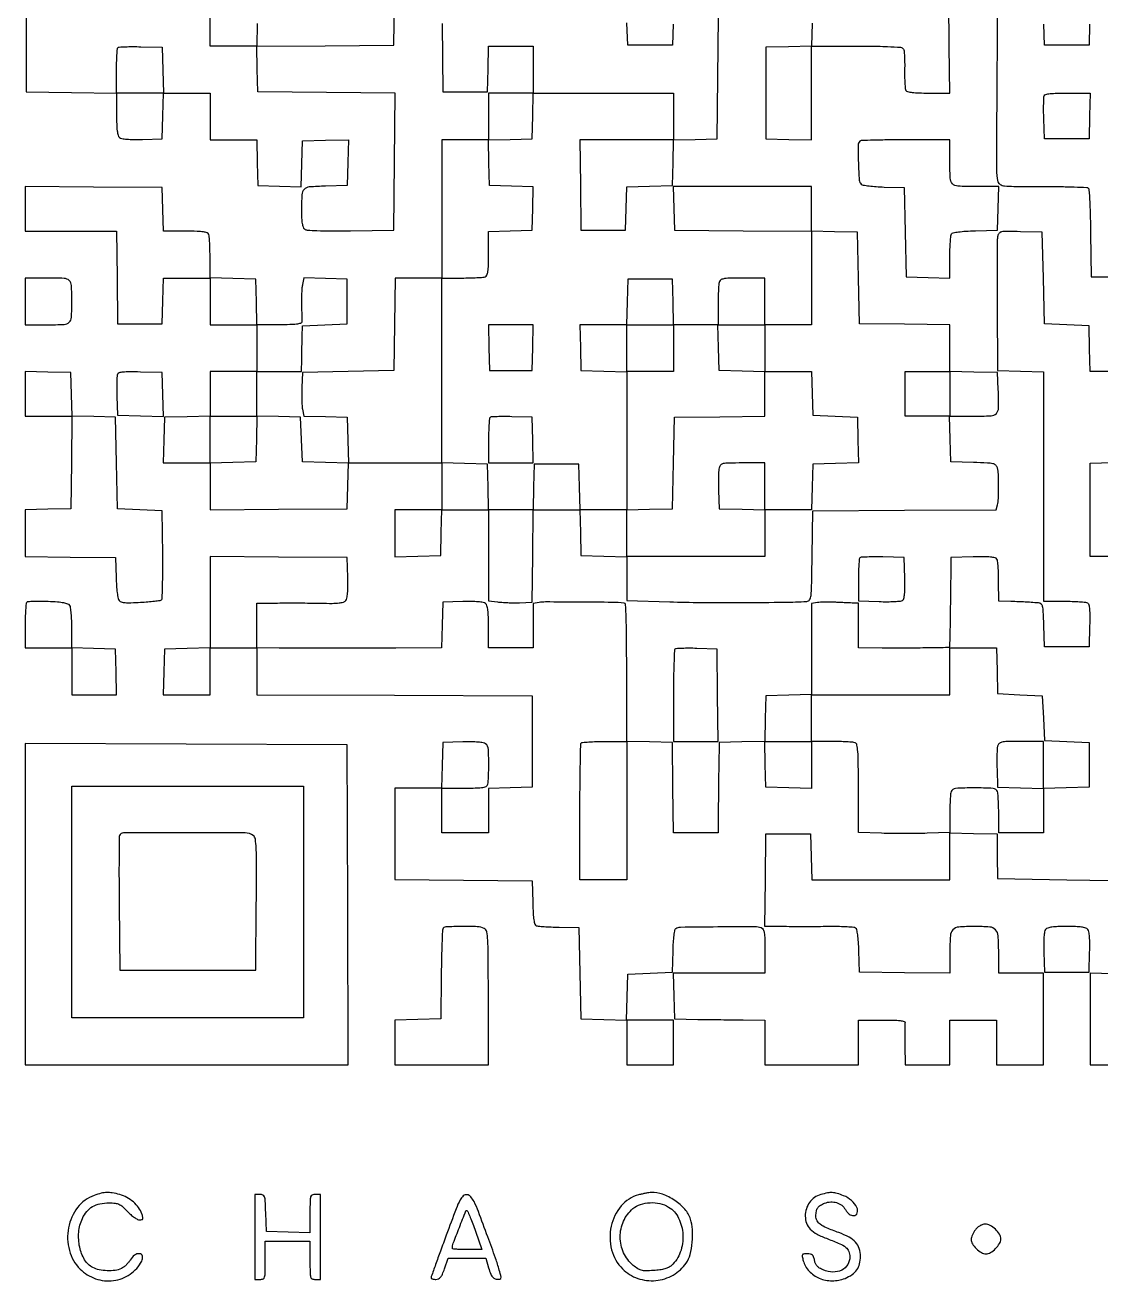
# Model space of a CAD drawing. Extents: x 179 to 1071, y 112 to 1107.
# Drawn here: x 179 to 685, y 112 to 703 of the extents above; entities that cross this region are included whole.
import ezdxf

# ---------------------------------------------------------------- set-up
doc = ezdxf.new("R2010")
doc.units = 0

msp = doc.modelspace()

# ---------------------------------------------------------------- linework, layer by layer
for points in [[(375.236147, 703.75), (375.5, 671.5), (386, 671.5), (396.5, 671.5), (396.783832, 682.25), (397.067663, 693), (407.533832, 693), (418, 693), (418, 682), (418, 671), (407.5, 671), (397, 671), (397, 660), (397, 649), (386, 649), (375, 649), (375, 616.5), (375, 584), (364.019502, 584), (353.039005, 584), (352.769502, 562.25), (352.5, 540.5), (331, 540), (309.5, 539.5), (309.192221, 532.5, 0.009283), (309.118216, 529.584177, 0.008769), (309.150106, 526.611713, 0.00876), (309.270626, 523.981362, 0.030047), (309.481052, 522.284554), (310.077661, 519.069109), (320.288831, 518.784554), (330.5, 518.5), (330.784178, 507.715822), (331.068357, 496.931643), (320.284178, 497.215822), (309.5, 497.5), (309, 508), (308.5, 518.5), (298.25, 518.784983), (288, 519.069966), (288, 529.534983), (288, 540), (298.5, 540), (309, 540), (309.111066, 545.75, -0.000597), (309.16368, 548.315351, -0.000388), (309.230318, 551.279688, -0.00039), (309.29986, 554.172908, -0.000742), (309.361066, 556.5), (309.5, 561.5), (320, 562), (330.5, 562.5), (330.5, 573), (330.5, 583.5), (320.336928, 583.784023), (310.173856, 584.068047), (309.498958, 580.995256, 0.032408), (309.25126, 579.371833, 0.009501), (309.080735, 576.853673, 0.0095), (308.99638, 574.006038, 0.010061), (309.022948, 571.211233, -0.002029), (309.091014, 568.549719, -0.002615), (309.13083, 566.104237, -0.001991), (309.145313, 564.054842, -0.022901), (309.110918, 563.25, -0.317918), (308.595782, 562.643509, -0.033364), (306.659651, 562.282508, -0.023321), (303.546099, 562.061071, -0.006092), (298.533832, 562), (288.067663, 562), (287.783832, 572.75), (287.5, 583.5), (276.75, 583.783832), (266, 584.067663), (266, 593.452044, 0.005972), (265.955693, 597.161644, 0.007852), (265.821697, 600.544413, 0.005942), (265.632085, 603.36267, 0.07196), (265.393011, 604.418213, 0.204941), (264.602756, 605.232062, 0.063222), (262.919218, 605.697172, 0.030449), (259.974376, 605.940347, 0.005378), (254.427994, 606), (244.069966, 606), (243.784983, 616.25), (243.5, 626.5), (211.25, 626.763853), (179, 627.027706), (179, 616.513853), (179, 606), (200.480498, 606), (221.960995, 606), (222.230498, 584.25), (222.5, 562.5), (233, 562.5), (243.5, 562.5), (243.783832, 573.25), (244.067663, 584), (255.033832, 584), (266, 584), (266, 573), (266, 562), (277, 562), (288, 562), (288, 551), (288, 540), (277, 540), (266, 540), (266, 529.533832), (266, 519.067663), (255.25, 518.783832), (244.5, 518.5), (244.216168, 507.75), (243.932337, 497), (254.966168, 497), (266, 497), (266, 485.986147), (266, 474.972294), (298.25, 475.236147), (330.5, 475.5), (330.783832, 486.25), (331.067663, 497), (353.033832, 497), (375, 497), (375, 486), (375, 475), (364, 475), (353, 475), (353, 463.966168), (353, 452.932337), (363.75, 453.216168), (374.5, 453.5), (374.783832, 464.25), (375.067663, 475), (386.033832, 475), (397, 475), (397, 453.613544), (397, 432.227088), (401.25, 431.661377, 0.016758), (403.301223, 431.458017, 0.007463), (406.014062, 431.321231, 0.007378), (408.891941, 431.261658, 0.009906), (411.5, 431.297834), (417.5, 431.5), (417.769502, 453.25), (418.039005, 475), (428.985671, 475), (439.932337, 475), (440.216168, 464.25), (440.5, 453.5), (451.25, 453.216168), (462, 452.932337), (462, 442.614133), (462, 432.29593), (482.25, 431.688089, 0.005851), (496.885726, 431.420138, 0.002378), (516.816417, 431.383285, 0.002097), (536.151554, 431.52058, 0.011121), (546.730112, 431.87548, 0.249257), (548.035485, 432.665673, 0.105759), (548.713164, 434.662586, 0.024612), (549.013141, 439.118533, 0.001326), (549.230112, 453.25), (549.5, 474.5), (592.636124, 474.760537), (635.772248, 475.021074), (636.37247, 477.260537, 0.055261), (636.837102, 480.304807, 0.010179), (636.954784, 485.991845, 0.010168), (636.84102, 491.678737, 0.055454), (636.378274, 494.717265, 0.141505), (635.627557, 495.960978, 0.132685), (634.311084, 496.650964, 0.0442), (631.7238, 496.990753, 0.00392), (625.141929, 497.217265), (614.5, 497.5), (614.216168, 508.25), (613.932337, 519), (624.947116, 519, 0.011644), (633.386769, 519.196568, 0.193791), (635.888604, 520.342175, 0.190015), (636.923746, 522.911448, 0.011127), (636.796504, 531.503355), (636.5, 539.5), (625.25, 539.782751), (614, 540.065502), (614, 551.012863), (614, 561.960225), (592.75, 562.230112), (571.5, 562.5), (571, 584), (570.5, 605.5), (559.75, 605.783832), (549, 606.067663), (549, 616.533832), (549, 627), (516.465017, 627), (483.930034, 627), (484.215017, 616.75), (484.5, 606.5), (516.75, 606.236147), (549, 605.972294), (549, 583.986147), (549, 562), (538, 562), (527, 562), (527, 573), (527, 584), (516.606989, 584, 0.005351), (511.039857, 583.940414, 0.030363), (508.086379, 583.69735, 0.063068), (506.398405, 583.23239, 0.205218), (505.606989, 582.418213, 0.07203), (505.367894, 581.361889, 0.005915), (505.178303, 578.534475, 0.007831), (505.044305, 575.140776, 0.005951), (505, 571.418213), (505, 562), (494.533832, 562), (484.067663, 562), (483.783832, 572.75), (483.5, 583.5), (473, 583.5), (462.5, 583.5), (462.216168, 572.75), (461.932337, 562), (450.932337, 562), (439.932337, 562), (440.216168, 551.25), (440.5, 540.5), (451.25, 540.216168), (462, 539.932337), (462, 507.466168), (462, 475), (451.033832, 475), (440.067663, 475), (439.783832, 485.75), (439.5, 496.5), (429, 496.5), (418.5, 496.5), (418.216168, 485.75), (417.932337, 475), (407.5, 475), (397.067663, 475), (396.783832, 485.75), (396.5, 496.5), (385.75, 496.783832), (375, 497.067663), (375, 540.533832), (375, 584), (384.418213, 584, 0.005951), (388.140776, 584.044305, 0.007831), (391.534475, 584.178303, 0.005915), (394.361889, 584.367894, 0.07203), (395.418213, 584.606989, 0.204941), (396.232062, 585.397244, 0.063222), (396.697172, 587.080782, 0.030449), (396.940347, 590.025624, 0.005378), (397, 595.572006), (397, 605.930034), (407.25, 606.215017), (417.5, 606.5), (417.784593, 616.714635), (418.069185, 626.92927), (407.784593, 627.214635), (397.5, 627.5), (397.216527, 638.214647), (396.933054, 648.929295), (407.216527, 649.214647), (417.5, 649.5), (417.783832, 660.25), (418.067663, 671), (451.033832, 671), (484, 671), (484, 660), (484, 649), (461.980112, 649), (439.960225, 649), (440.230112, 627.75), (440.5, 606.5), (451, 606.5), (461.5, 606.5), (461.784613, 616.716519), (462.069227, 626.933039), (472.784613, 627.216519), (483.5, 627.5), (483.783481, 638.215387), (484.066961, 648.930773), (494.283481, 649.215387), (504.5, 649.5), (505, 692.5), (505.5, 735.5)], [(179.5, 714.5), (179.5, 693), (179.5, 671.5), (200.75, 671.230112), (222, 670.960225), (222, 661.102557, 0.007367), (222.070213, 656.337748, 0.024216), (222.314939, 653.202192, 0.035167), (222.728967, 651.123647, 0.153987), (223.399285, 650.083586, 0.132968), (224.486141, 649.587315, 0.020746), (226.849829, 649.296386, 0.018924), (230.042317, 649.15859, 0.009044), (234.149285, 649.211141), (243.5, 649.5), (243.783832, 660.25), (244.067663, 671), (255.033832, 671), (266, 671), (266, 660), (266, 649), (276.966168, 649), (287.932337, 649), (288.216168, 638.25), (288.5, 627.5), (298.715817, 627.215394), (308.931635, 626.930789), (309.215817, 637.715394), (309.5, 648.5), (320.284178, 648.784178), (331.068357, 649.068357), (330.784178, 638.284178), (330.5, 627.5), (320.357794, 627.216207, 0.012758), (312.700826, 626.806256, 0.184021), (310.284945, 625.660123, 0.180255), (309.218499, 623.18736, 0.012146), (309.013655, 615.372445, 0.012202), (309.086924, 612.114825, 0.029152), (309.340768, 609.710292, 0.038712), (309.758226, 608.010691, 0.140879), (310.37788, 607.10135, 0.155745), (311.72239, 606.558532, 0.008655), (316.294193, 606.29582, 0.010005), (322.723919, 606.166681, 0.003345), (332.12788, 606.228906), (352.5, 606.5), (352.763835, 638.736129), (353.02767, 670.972257), (320.763835, 671.236129), (288.5, 671.5), (288.216309, 682.236102), (287.932619, 692.972205), (320.216309, 693.236102), (352.5, 693.5), (352.769888, 714.75)], [(636.395334, 711.537815, 0.000325), (636.114736, 672.607113, 0.000804), (635.929537, 635.190341, 0.062132), (636.646577, 629.281733, 0.212628), (637.658038, 627.98888, 0.09616), (639.75926, 627.34771, 0.024739), (644.18843, 627.103998, 0.001433), (657.763939, 627.068238, -0.003707), (665.704793, 627.011209, -0.005823), (672.526028, 626.832174, -0.001901), (678.39525, 626.587358, -0.187116), (679.142084, 626.257916, -0.18374), (679.477128, 625.511616, -0.001887), (679.797472, 619.668778, -0.005763), (680.065693, 612.877099, -0.003672), (680.228589, 604.971411), (680.5, 584.5), (691, 584.5)], [(549.188221, 703.933312), (548.876443, 693.06641), (538.188221, 692.783205), (527.5, 692.5), (527.5, 671), (527.5, 649.5), (538.25, 649.216168), (549, 648.932337), (549, 670.966168), (549, 693), (559.75, 693.06017, -0.002162), (575.535537, 693.080265, -0.009739), (584.758943, 692.872433, -0.008765), (590.853876, 692.509128, -0.239465), (592.187413, 691.69676, -0.116263), (592.468686, 690.853884, -0.008209), (592.653962, 688.360841, -0.011245), (592.760241, 685.349012, -0.008229), (592.747951, 682.003316, 0.008659), (592.738524, 678.653128, 0.011714), (592.85335, 675.627328, 0.008807), (593.051361, 673.125179, 0.114747), (593.347333, 672.24702, 0.202306), (594.16321, 671.66702, 0.025778), (596.333592, 671.300643, 0.0214), (599.50884, 671.068779, 0.007525), (604.078519, 671), (614.039005, 671), (613.769502, 692.75), (613.5, 714.5)], [(679.788805, 703.464966), (679.5, 693.5), (669, 693.5), (658.5, 693.5), (658.211195, 703.464966, 0.00836)], [(690.426843, 540), (680.067663, 540), (679.783832, 550.75), (679.5, 561.5), (669, 562), (658.5, 562.5), (658, 584), (657.5, 605.5), (647.277755, 605.784677, 0.003506), (640.711919, 605.921466, 0.049575), (638.371271, 605.721441, 0.164803), (637.212904, 605.071993, 0.129588), (636.550224, 603.784677, 0.051347), (636.352955, 602.077691, 0.000995), (636.260202, 593.211749, 0.002387), (636.221888, 582.853401, 0.001596), (636.272468, 571), (636.5, 540.5), (647.25, 540.216168), (658, 539.932337), (658.050699, 529.716168, -0.001057), (658.068554, 523.449345, -0.000128), (658.075185, 509.649437, -0.000152), (658.073907, 493.250024, -0.000125), (658.062863, 475.75), (658.024329, 432), (667.762165, 431.984687, -0.007765), (671.586112, 431.919286, -0.010686), (675.017929, 431.733781, -0.007598), (677.860381, 431.475639, -0.115411), (678.788231, 431.152042, -0.19692), (679.395734, 430.294865, -0.033714), (679.721018, 428.282937, -0.023663), (679.861823, 425.195195, -0.006827), (679.788231, 420.417355), (679.5, 410.5), (669, 410.5), (658.5, 410.5), (658.215017, 420.75, 0.003738), (657.98795, 427.184861, 0.048232), (657.65493, 429.562857, 0.164089), (656.959331, 430.670373, 0.153497), (655.715017, 431.167506, 0.002179), (652.261426, 431.413541, 0.003879), (649.415897, 431.581632, 0.003715), (646.486732, 431.710057, 0.001815), (642.75, 431.832494), (637, 432), (636.984687, 441.25, 0.008159), (636.919317, 444.886885, 0.011123), (636.734034, 448.160822, 0.008145), (636.475757, 450.869394, 0.113997), (636.152902, 451.78684, 0.199716), (635.281101, 452.39767, 0.032047), (633.18343, 452.720814, 0.022682), (629.955578, 452.861053, 0.006397), (624.918214, 452.78684), (614.5, 452.5), (614.26659, 431.599923, -0.001278), (614.156325, 423.56607, -0.002088), (614.016967, 416.754467, -0.000251), (613.864526, 410.690643, -0.192258), (613.744575, 410.411242, -0.194513), (613.159485, 410.163062, -0.000479), (603.914768, 410.01528, -0.003012), (593.716025, 409.923465, -0.002123), (582.25, 409.937986), (571, 410), (571, 420.5), (571, 431), (568, 431.125, -0.000897), (566.490601, 431.190605, -0.000321), (564.339063, 431.289374, -0.000319), (561.979926, 431.4007, -0.000377), (559.75, 431.50904, 0.009924), (557.538322, 431.574202, 0.00879), (555.234375, 431.555835, 0.008861), (553.160189, 431.466024, 0.026501), (551.75, 431.304585), (549, 430.841089), (549, 409.454376), (549, 388.067663), (538.25, 387.783832), (527.5, 387.5), (527.216508, 376.783492), (526.933016, 366.066984), (516.216508, 365.783492), (505.5, 365.5), (505.322108, 354.5, 0.000681), (505.248714, 349.544418, 0.000421), (505.17529, 343.720312, 0.000422), (505.112467, 337.967405, 0.00076), (505.072108, 333.25), (505, 323), (494.519888, 323), (484.039775, 323), (483.769888, 344.25), (483.5, 365.5), (472.75, 365.783832), (462, 366.067663), (462, 398.533832, 0.001612), (461.946938, 414.992971, 0.007973), (461.739435, 424.257798, 0.005595), (461.434371, 430.412141, 0.36865), (460.75, 431.122024, 0.021372), (455.213991, 431.424436, 0.001538), (439.854687, 431.558955, 0.00085), (423.774953, 431.622975, 0.046288), (420.75, 431.349293), (418, 430.841089), (418, 420.420545), (418, 410), (407.5, 410), (397, 410), (397, 419.877555, 0.007345), (396.929838, 424.653266, 0.024181), (396.685192, 427.794146, 0.035127), (396.271246, 429.875583, 0.154085), (395.600715, 430.916414, 0.132968), (394.513859, 431.412685, 0.020746), (392.150171, 431.703614, 0.018924), (388.957683, 431.84141, 0.009044), (384.850715, 431.788859), (375.5, 431.5), (375.216168, 420.75), (374.932337, 410), (353.466168, 409.964286, -0.000077), (344.404431, 409.950612, -0.000068), (334.927562, 409.939062, -0.000068), (326.363741, 409.93095, -0.000203), (320.5, 409.928571, -0.000249), (315.334233, 409.931147, -0.000157), (309.29375, 409.939062, -0.000157), (303.348178, 409.950582, -0.000287), (298.5, 409.964286), (288, 410), (288, 420.5), (288, 431), (297.75, 431.136688, -0.003057), (302.242778, 431.172203, -0.001688), (307.733241, 431.163502, -0.001683), (313.299076, 431.117164, -0.002704), (318.044012, 431.036024, 0.005921), (323.505002, 430.977776, 0.026386), (326.704713, 431.150519, 0.046163), (328.708593, 431.554545, 0.147776), (329.83287, 432.298621, 0.125695), (330.384361, 433.462066, 0.026178), (330.702765, 435.717885, 0.021055), (330.8471, 438.8689, 0.008638), (330.788859, 443.149285), (330.5, 452.5), (298.25, 452.763853), (266, 453.027706), (266, 431.547685), (266, 410.067663), (255.25, 409.783832), (244.5, 409.5), (244.216168, 398.75), (243.932337, 388), (254.966168, 388), (266, 388), (266, 399), (266, 410), (277, 410), (288, 410), (288, 399.007294), (288, 388.014589), (352.75, 387.757294), (417.5, 387.5), (417.5, 366), (417.5, 344.5), (407.25, 344.215017), (397, 343.930034), (397, 333.465017), (397, 323), (386, 323), (375, 323), (375, 333.5), (375, 344), (384.418213, 344, 0.005951), (388.140776, 344.044305, 0.007831), (391.534475, 344.178303, 0.005915), (394.361889, 344.367894, 0.07203), (395.418213, 344.606989, 0.291576), (396.815746, 346.49595, 0.015142), (397.12652, 354.406284, 0.016944), (396.930207, 362.28891, 0.207735), (395.600715, 364.916414, 0.132968), (394.513859, 365.412685, 0.020746), (392.150171, 365.703614, 0.018924), (388.957683, 365.84141, 0.009044), (384.850715, 365.788859), (375.5, 365.5), (375.216168, 354.75), (374.932337, 344), (363.966168, 344), (353, 344), (353, 322.513853), (353, 301.027706), (385.25, 300.763853), (417.5, 300.5), (417.78548, 290.205, 0.006512), (417.990646, 285.172696, 0.02504), (418.315173, 282.058752, 0.038147), (418.771319, 280.112102, 0.228339), (419.465675, 279.374798, 0.070471), (420.418437, 279.156034, 0.004821), (423.188385, 278.946933, 0.006813), (426.508777, 278.773856, 0.005059), (430.180195, 278.669798), (439.5, 278.5), (440, 257), (440.5, 235.5), (451.25, 235.216168), (462, 234.932337), (462, 224.466168), (462, 214), (473, 214), (484, 214), (484, 224.5), (484, 235), (472.966168, 235), (461.932337, 235), (462.216168, 245.75), (462.5, 256.5), (473, 257), (483.5, 257.5), (483.788805, 267.464966, -0.009185), (483.978344, 271.465495, -0.015642), (484.302506, 274.797089, -0.011428), (484.70247, 277.423379, -0.213988), (485.160452, 278.099165, -0.13594), (487.320716, 278.728202, -0.001145), (504.929603, 278.919042, -0.001586), (522.196447, 279.011854, -0.092414), (525.290056, 278.44219, -0.187548), (526.187199, 277.627618, -0.077472), (526.693084, 276.038367, -0.0334), (526.942215, 273.174233, -0.004997), (527, 267.393011), (527, 257), (505.466168, 257), (483.932337, 257), (484.216168, 246.25), (484.5, 235.5), (495.5, 235.322108, 0.000681), (500.455582, 235.248714, 0.000421), (506.279688, 235.17529, 0.000422), (512.032595, 235.112467, 0.00076), (516.75, 235.072108), (527, 235), (527, 224.5), (527, 214), (549, 214), (571, 214), (571, 224.5), (571, 235), (582.043837, 235, -0.005353), (587.436059, 234.942266, -0.023244), (590.625709, 234.725378, -0.037204), (592.514505, 234.364582, -0.375493), (592.925354, 233.75, 0.029686), (592.865555, 232.894407, 0.001563), (592.84552, 230.15, 0.00246), (592.84795, 226.884359, 0.001786), (592.881517, 223.25), (593, 214), (603.5, 214), (614, 214), (614, 224.5), (614, 235), (625, 235), (636, 235), (636, 224.5), (636, 214), (647, 214), (658, 214), (658, 235.5), (658, 257), (647.5, 257), (637, 257), (637, 266.964816, 0.016375), (636.748452, 274.643854, 0.176079), (635.516364, 277.447319, 0.18557), (632.802218, 278.72896, 0.018552), (625.5, 279, 0.018566), (618.196227, 278.728706, 0.18577), (615.482591, 277.445848, 0.175931), (614.251099, 274.639645, 0.016312), (614, 266.944929), (614, 256.960225), (592.75, 257.230112), (571.5, 257.5), (571.211195, 267.464966, 0.008435), (571.012909, 271.787238, 0.018903), (570.683218, 275.056228, 0.018842), (570.260566, 277.432885, 0.194229), (569.711195, 278.240475, 0.126404), (568.810802, 278.557244, 0.006798), (565.771414, 278.780183, 0.010274), (562.11059, 278.923305, 0.007285), (558, 278.93957, -0.00147), (553.235985, 278.903007, -0.000877), (547.567709, 278.886105, -0.000878), (541.921324, 278.889081, -0.001521), (537.230498, 278.914061), (526.960995, 279), (527.230498, 300.75), (527.5, 322.5), (538, 322.5), (548.5, 322.5), (548.783832, 311.75), (549.067663, 301), (581.533832, 301), (614, 301), (614, 312.032751), (614, 323.065502), (625.102322, 322.782751), (636.204643, 322.5), (636.352322, 312), (636.5, 301.5), (669, 301), (701.5, 300.5)]]:
    msp.add_lwpolyline(points, format="xyb")
for points in [[(288.216168, 703.75), (287.932337, 693), (276.966168, 693), (266, 693), (266, 714.5)], [(483.788231, 703.417355), (483.5, 693.5), (473, 693.5), (462.5, 693.5), (462, 704)], [(690.393011, 453), (680, 453), (680, 474.966168), (680, 496.932337), (690.75, 497.216168)], [(690.75, 256.783832), (680, 257.067663), (680, 235.533832), (680, 214), (712.956814, 214)]]:
    msp.add_lwpolyline(points)
for points in [[(243.783832, 681.75), (244.067663, 671), (233.033832, 671), (222, 671), (222, 681.333333, -0.006317), (222.050668, 685.343898, -0.009512), (222.205463, 688.836713, -0.004898), (222.419778, 691.762931, -0.177451), (222.699448, 692.366114, -0.183378), (223.300668, 692.636532, -0.005301), (226.145783, 692.777033, -0.010046), (229.547259, 692.840477, -0.006672), (233.449448, 692.782781), (243.5, 692.5)], [(679.783832, 660.25), (679.5, 649.5), (669, 649.5), (658.5, 649.5), (658.210159, 658.924983, -0.005394), (658.136178, 662.631743, -0.007376), (658.154817, 665.970602, -0.005045), (658.239658, 668.758353, -0.081654), (658.428774, 669.674983, -0.241229), (659.151549, 670.323077, -0.034632), (661.163994, 670.706615, -0.023613), (664.358283, 670.936587, -0.006163), (669.502447, 671), (680.067663, 671)], [(571.666667, 648.333333, 0.19926), (570.847401, 646.351699, 0.007564), (570.981816, 638.189087, 0.007402), (571.361068, 630.020771, 0.207105), (572.304124, 628.162563, 0.131421), (573.259099, 627.722996, 0.010763), (575.999888, 627.312947, 0.013854), (579.34104, 626.980158, 0.010217), (583.054124, 626.790118), (592.5, 626.5), (593, 605.5), (593.5, 584.5), (603.75, 584.215017), (614, 583.930034), (614.015313, 593.715017, -0.007292), (614.077275, 597.551652, -0.010153), (614.252498, 600.981878, -0.006938), (614.495622, 603.827887, -0.117285), (614.801248, 604.712654, -0.202046), (615.605497, 605.269945, -0.018631), (618.047097, 605.68903, -0.018541), (621.445159, 606.01506, -0.007781), (626.035936, 606.212654), (636.5, 606.5), (636.784983, 616.75), (637.069966, 627), (626.151614, 627, -0.012126), (617.780152, 627.203053, -0.197684), (615.287722, 628.372899, -0.17743), (614.202033, 631.010986, -0.009413), (614.013655, 640.25), (614, 649), (593.166667, 649, 0.002993), (585.132422, 648.951903, 0.004756), (578.257292, 648.804167, 0.001277), (572.287675, 648.603799, 0.189545)], [(179, 573), (179, 562), (189.393011, 562, 0.010922), (197.343494, 562.173683, 0.180645), (199.74294, 563.191322, 0.192687), (200.809561, 565.507656, 0.012707), (201, 573, 0.012707), (200.809561, 580.492344, 0.192687), (199.74294, 582.808678, 0.180645), (197.343494, 583.826317, 0.010922), (189.393011, 584), (179, 584)], [(179, 529.533832), (179, 519), (190.019502, 519), (201.039005, 519), (200.769502, 497.25), (200.5, 475.5), (189.75, 475.216168), (179, 474.932337), (179, 463.986056), (179, 453.039775), (200.25, 452.769888), (221.5, 452.5), (221.790118, 443.054124, 0.010537), (221.982701, 439.33807, 0.014199), (222.323088, 435.987669, 0.011218), (222.744058, 433.240965, 0.130282), (223.197084, 432.262528, 0.156228), (224.185641, 431.631511, 0.045078), (225.994841, 431.324531, 0.027739), (228.796498, 431.261433, 0.007302), (233.278873, 431.47473, 0.005027), (236.77721, 431.727775, 0.007235), (239.867412, 432.027627, 0.004157), (242.456074, 432.33849, 0.10684), (243.118878, 432.573471, 0.250038), (243.468754, 433.174475, 0.001898), (243.664345, 439.033951, 0.00639), (243.778558, 445.835471, 0.003986), (243.746972, 453.807145), (243.5, 474.5), (233, 475), (222.5, 475.5), (222, 497), (221.5, 518.5), (211.284601, 518.784601), (201.069202, 519.069202), (200.784601, 529.284601), (200.5, 539.5), (189.75, 539.783832), (179, 540.067663)], [(222.44069, 538.706038, 0.08044), (222.24673, 537.777249, 0.005694), (222.156546, 535.121982, 0.007919), (222.135127, 531.937236, 0.005886), (222.208575, 528.420857), (222.5, 519.5), (233.285361, 519.21581), (244.070721, 518.931619), (243.785361, 529.21581), (243.5, 539.5), (233.232115, 539.785181, 0.005806), (228.041094, 539.869045, 0.026058), (225.006728, 539.724611, 0.044386), (223.172066, 539.374845, 0.236067)], [(397.700461, 518.367127, 0.177417), (397.420396, 517.763196, 0.00491), (397.20576, 514.83701, 0.009524), (397.050742, 511.343969, 0.006326), (397, 507.333333), (397, 497), (407.533832, 497), (418.067663, 497), (417.783832, 507.75), (417.5, 518.5), (407.950461, 518.783794, 0.007041), (404.240283, 518.841782, 0.010544), (401.000338, 518.778463, 0.005798), (398.297812, 518.637197, 0.182377)], [(505.473998, 494.75, 0.047969), (505.270341, 493.400533, 0.007225), (505.16227, 490.664062, 0.008052), (505.13333, 487.419301, 0.006878), (505.204946, 484), (505.5, 475.5), (516.25, 475.216168), (527, 474.932337), (527, 485.966168), (527, 497), (516.519052, 497, 0.003699), (509.912698, 496.951121, 0.046575), (507.435825, 496.682876, 0.147004), (506.190844, 496.014208, 0.135915)], [(571.699448, 452.366114, 0.176065), (571.420159, 451.767972, 0.005385), (571.205463, 449.003745, 0.010004), (571.050689, 445.694514, 0.006682), (571, 441.901953), (571, 432.13724), (580.75, 431.813621, 0.009019), (584.578343, 431.755645, 0.012459), (588.013227, 431.851198, 0.009092), (590.848668, 432.052604, 0.132068), (591.784391, 432.395987, 0.184056), (592.383834, 433.286585, 0.033383), (592.710287, 435.288486, 0.023848), (592.853365, 438.31633, 0.007288), (592.784391, 442.900987), (592.5, 452.5), (582.449448, 452.782781, 0.006672), (578.547259, 452.840477, 0.010046), (575.145783, 452.777033, 0.005301), (572.300668, 452.636532, 0.183378)], [(179.75, 431.433331, 0.172897), (179.450696, 430.784147, 0.005532), (179.220313, 427.856458, 0.010097), (179.054367, 424.3486, 0.00677), (179, 420.333333), (179, 410), (190, 410), (201, 410), (201, 399), (201, 388), (211.533832, 388), (222.067663, 388), (221.783832, 398.75), (221.5, 409.5), (211.25, 409.784983), (201, 410.069966), (200.984687, 419.284983, 0.009188), (200.911841, 422.920202, 0.012215), (200.704257, 426.219278, 0.009567), (200.413289, 428.943584, 0.110073), (200.051533, 429.950858, 0.171811), (199.153355, 430.65725, 0.036845), (197.204205, 431.160107, 0.025808), (194.249423, 431.538065, 0.008201), (189.816846, 431.800856, 0.007982), (186.192397, 431.8982, 0.011846), (183.016511, 431.85754, 0.007065), (180.383088, 431.724114, 0.184975)], [(484.700461, 409.367127, 0.189277), (484.416395, 408.715812, 0.00134), (484.20576, 402.60576, 0.004874), (484.05054, 395.561626, 0.003071), (484, 387.333333), (484, 366), (494.519502, 366), (505.039005, 366), (504.769502, 387.75), (504.5, 409.5), (494.950461, 409.783794, 0.007041), (491.240283, 409.841782, 0.010544), (488.000338, 409.778463, 0.005798), (485.297812, 409.637197, 0.182377)], [(636.216168, 399.25), (636.5, 388.5), (647, 388), (657.5, 387.5), (658, 377), (658.5, 366.5), (669, 366), (679.5, 365.5), (679.5, 355), (679.5, 344.5), (668.75, 344.216168), (658, 343.932337), (658, 333.466168), (658, 323), (647.5, 323), (637, 323), (637, 331.918213, 0.006277), (636.955669, 335.449196, 0.008159), (636.821697, 338.68135, 0.006338), (636.631778, 341.373807, 0.070946), (636.393011, 342.418213, 0.294833), (634.336862, 343.920436, 0.014388), (625.5, 344.174786, 0.014388), (616.663138, 343.920436, 0.294833), (614.606989, 342.418213, 0.070799), (614.368266, 341.375401, 0.006396), (614.178303, 338.70025, 0.008203), (614.044334, 335.488883, 0.006322), (614, 331.982551), (614, 323.128677), (603.400107, 322.814338, -0.004692), (598.554047, 322.716137, -0.002696), (592.712026, 322.6841, -0.002693), (586.841483, 322.71519, -0.004492), (581.900107, 322.812384), (571, 323.124768), (571, 343.955395, 0.002113), (570.950186, 355.740773, 0.016301), (570.723731, 361.253842, 0.031071), (570.301136, 364.347193, 0.257072), (569.418213, 365.393011, 0.07203), (568.361889, 365.632106, 0.005915), (565.534475, 365.821697, 0.007831), (562.140776, 365.955695, 0.005951), (558.418213, 366), (549, 366), (549, 354.966168), (549, 343.932337), (538.25, 344.216168), (527.5, 344.5), (527.216168, 355.25), (526.932337, 366), (537.966168, 366), (549, 366), (549, 377), (549, 388), (581.5, 388), (614, 388), (614, 399), (614, 410), (624.966168, 410), (635.932337, 410)], [(462, 333.5), (462, 301), (451, 301), (440, 301), (440, 332.833333, -0.00196), (440.048032, 345.085444, -0.003167), (440.195833, 355.511458, -0.00057), (440.394748, 364.697457, -0.192996), (440.666667, 365.333333, -0.178563), (441.245497, 365.600197, -0.004516), (444.172917, 365.804167, -0.009111), (447.658388, 365.951724, -0.006022), (451.666667, 366), (462, 366)], [(636.473998, 363.75, 0.047969), (636.270341, 362.400533, 0.007225), (636.16227, 359.664062, 0.008052), (636.13333, 356.419301, 0.006878), (636.204946, 353), (636.5, 344.5), (647.25, 344.216168), (658, 343.932337), (658, 354.966168), (658, 366), (647.519052, 366, 0.003699), (640.912698, 365.951121, 0.046575), (638.435825, 365.682876, 0.147004), (637.190844, 365.014208, 0.135915)], [(223.453816, 321.740243, 0.089548), (223.261817, 320.729866, 0.000598), (223.19019, 311.747155, 0.00234), (223.168607, 301.460077, 0.00149), (223.235201, 289.490243), (223.5, 258.5), (255.5, 258.5), (287.5, 258.5), (287.765726, 289.5, 0.001225), (287.879013, 308.006621, 0.012082), (287.71941, 315.793845, 0.024457), (287.315418, 320.099227, 0.201729), (286.324597, 321.75, 0.157681), (282.495237, 323.016106, 0.001671), (254.221233, 323.106234, 0.001077), (225.335041, 323.03952, 0.309316)], [(375.474955, 277.75, 0.079337), (375.282691, 276.78105, 0.001128), (375.073173, 270.845312, 0.003098), (374.888033, 263.947003, 0.002033), (374.75634, 256), (374.5, 235.5), (363.75, 235.216168), (353, 234.932337), (353, 224.466168), (353, 214), (374.971999, 214), (396.943997, 214), (396.926485, 245.489174, 0.001068), (396.873566, 265.150501, 0.013441), (396.638265, 272.56911, 0.033524), (396.146449, 276.463897, 0.225396), (395.020228, 277.989174, 0.111886), (391.73448, 278.893413, 0.014487), (384.405886, 279.016074, 0.009322), (376.883686, 278.783719, 0.300334)], [(659.083586, 277.600715, 0.132968), (658.587315, 276.513859, 0.020746), (658.296386, 274.150171, 0.018924), (658.15859, 270.957683, 0.009044), (658.211141, 266.850715), (658.5, 257.5), (669, 257.5), (679.5, 257.5), (679.788859, 266.850715, 0.009044), (679.84141, 270.957683, 0.018924), (679.703614, 274.150171, 0.020746), (679.412685, 276.513859, 0.132968), (678.916414, 277.600715, 0.148241), (677.921106, 278.258133, 0.03732), (676.001581, 278.676883, 0.026238), (673.161782, 278.926629, 0.008814), (669, 279, 0.008814), (664.838218, 278.926629, 0.026238), (661.998419, 278.676883, 0.03732), (660.078894, 278.258133, 0.148241)], [(211.5, 152.497852, 0.14519), (203.681632, 146.818469, 0.116968), (199.41551, 137.299167, 0.113565), (199.817629, 126.643632, 0.131123), (204.89606, 117.868646, 0.113634), (212.157237, 113.325343, 0.115923), (220.619121, 112.459324, 0.118971), (228.413909, 115.443742, 0.124193), (233.84263, 121.618517, 0.165091), (234.184531, 123.930166, 0.338341), (232.905446, 125.093178, 0.182731), (230.483347, 124.406983, 0.100255), (228.391265, 122.085212, -0.037727), (227.557499, 120.889685, -0.028453), (226.47559, 119.707862, -0.029084), (225.32423, 118.709262, -0.057259), (224.287676, 118.085212, -0.07407), (221.333824, 117.23692, -0.041932), (217.607115, 117.058012, -0.041755), (213.868672, 117.506165, -0.068728), (210.871757, 118.566317, -0.140916), (207.011359, 122.215201, -0.081058), (204.668458, 128.223515, -0.0746), (204.241122, 135.206469, -0.084799), (205.943379, 141.683683, -0.067762), (208.003186, 144.958159, -0.087728), (210.714957, 147.237454, -0.081306), (214.211611, 148.560401, -0.049903), (218.605176, 149, -0.027848), (221.348785, 148.847074, -0.082196), (223.160201, 148.335231, -0.073559), (224.820195, 147.23274, -0.019315), (227.114781, 145, 0.023897), (228.71745, 143.468857, 0.02763), (230.386124, 142.175, 0.02835), (231.898021, 141.252999, 0.123353), (232.907925, 141, 0.051532), (233.964168, 141.10915, 0.263679), (234.390506, 141.484261, 0.152264), (234.413459, 142.214964, 0.016157), (233.899026, 143.85981, 0.074401), (232.376848, 146.75561, 0.055716), (229.933527, 149.411149, 0.053909), (226.866658, 151.545367, 0.058761), (223.5, 152.901255, 0.021878), (220.030665, 153.683372, 0.052946), (217.413028, 153.872665, 0.053647), (214.834595, 153.507217, 0.022975)], [(467.61989, 152.766538, 0.155115), (459.385722, 147.529627, 0.121582), (454.712463, 137.967153, 0.116364), (454.922245, 126.979441, 0.134457), (460.094778, 117.905222, 0.114361), (467.171891, 113.491208, 0.10613), (475.671932, 112.479522, 0.106065), (483.84245, 115.045912, 0.114086), (489.992433, 120.693908, 0.087805), (491.798434, 124.678282, 0.037768), (492.817523, 130.445129, 0.03765), (492.96308, 136.472337, 0.067014), (492.051906, 141.342722, 0.102761), (489.374103, 145.981052, 0.062007), (484.577612, 150.175706, 0.061801), (478.874772, 153.081597, 0.099492), (473.5, 153.891071, 0.02668), (472.4727, 153.785718, 0.008355), (470.947718, 153.520407, 0.008322), (469.252108, 153.166783, 0.009111)], [(553.312913, 152.897522, 0.082363), (550.34272, 151.477419, 0.083373), (548.004357, 149.179358, 0.081828), (546.513356, 146.203238, 0.075429), (546, 142.819687, 0.088251), (546.608695, 139.397884, 0.106604), (548.350877, 136.646628, 0.079342), (551.52517, 134.305149, 0.030305), (556.56257, 132.076098, -0.012766), (562.249276, 129.79459, -0.068394), (565.101231, 128.070876, -0.127114), (566.504011, 126.177735, -0.096506), (567, 123.631935, -0.138957), (565.953534, 119.939216, -0.140602), (563.128814, 117.364493, -0.122499), (559.025053, 116.464146, -0.092253), (554.492277, 117.43878, -0.035794), (552.776542, 118.304574, -0.072831), (551.608961, 119.257083, -0.081291), (550.842737, 120.429487, -0.054866), (550.358856, 121.955719, 0.035453), (549.920077, 123.551868, 0.126529), (549.334748, 124.424431, 0.137767), (548.432149, 124.865339, 0.045177), (546.944806, 125, 0.02453), (545.24829, 124.91672, 0.240767), (544.66384, 124.541579, 0.187848), (544.544312, 123.782828, 0.014569), (545.050961, 121.75, 0.121247), (547.796184, 116.895999, 0.104831), (552.61836, 113.555239, 0.098993), (558.630881, 112.338756, 0.096018), (564.719415, 113.504409, 0.055463), (568.004596, 115.262698, 0.088837), (570.260882, 117.492278, 0.091567), (571.560177, 120.314007, 0.062304), (572, 123.829958, 0.080225), (571.40445, 127.517805, 0.10547), (569.684477, 130.450782, 0.084633), (566.586606, 132.861965, 0.03627), (561.783048, 135.00721, -0.011227), (556.015597, 137.243943, -0.058167), (553.035022, 138.905752, -0.115372), (551.543377, 140.619404, -0.123658), (551.015313, 142.773053, -0.043908), (551.231166, 145.078022, -0.102447), (551.879477, 146.676463, -0.105918), (553.093061, 147.853824, -0.049009), (555.070967, 148.836882, -0.076838), (557.954989, 149.451428, -0.087923), (560.751371, 149.117577, -0.092816), (563.145373, 147.8733, -0.097614), (564.877393, 145.865393, 0.044013), (565.709582, 144.662255, 0.060511), (566.66476, 143.760146, 0.069046), (567.694817, 143.199982, 0.089589), (568.75, 143.006323, 0.322387), (570.470182, 144.236774, 0.201094), (570.287228, 146.818239, 0.09675), (567.735836, 150.101953, 0.084384), (564.018181, 152.376049, 0.022607), (560.984877, 153.433382, 0.060455), (558.732261, 153.818751, 0.060279), (556.449079, 153.654675, 0.022374)], [(287, 133), (287, 113), (289.5, 113, 0.104331), (290.950811, 113.306062, 0.224677), (291.680556, 114.15, 0.064117), (291.955995, 116.064536, 0.003707), (292, 122), (292, 131), (302.5, 131), (313, 131), (313, 122, 0.003707), (313.044005, 116.064536, 0.064117), (313.319444, 114.15, 0.224677), (314.049189, 113.306062, 0.104331), (315.5, 113), (318, 113), (318, 133), (318, 153), (315.5, 153, 0.104705), (314.049136, 152.692806, 0.224551), (313.319176, 151.846502, 0.063889), (313.043924, 149.925856, 0.003684), (313, 143.965017), (313, 134.930034), (302.75, 135.215017), (292.5, 135.5), (292.211067, 144.25, 0.004188), (291.976849, 149.90618, 0.063773), (291.632138, 151.831808, 0.211231), (290.880469, 152.687359, 0.108827), (289.461067, 153), (287, 153)], [(377.121957, 133.803853, 0.001217), (374.386121, 126.349968, 0.00193), (372.082784, 119.950194, 0.000418), (370.086313, 114.320213, 0.08798), (369.991695, 113.75, 0.254024), (370.152422, 113.46171, 0.061588), (370.662987, 113.220313, 0.048309), (371.396895, 113.054584, 0.031397), (372.265281, 113, 0.106577), (373.480755, 113.262061, 0.11712), (374.43289, 113.997793, 0.068244), (375.295101, 115.424962, 0.016479), (376.306404, 118), (378.082247, 123), (386.911163, 123), (395.740078, 123), (397.025489, 118.408964, 0.029054), (398.033115, 115.477567, 0.101639), (399.142238, 113.827337, 0.15319), (400.533864, 113.11616, 0.097982), (402.363631, 113.165426, 0.406432), (402.904268, 113.997022, 0.021007), (402.07718, 117.411894, 0.015378), (400.2989, 122.955957, 0.002871), (396.667985, 133, 0.00229), (392.239811, 144.864936, 0.024356), (390.182961, 149.591043, 0.068273), (388.615516, 151.904324, 0.182819), (386.876202, 152.803853, 0.205436), (385.125056, 152.282077, 0.100759), (383.643129, 150.431167, 0.028095), (381.747444, 146.164671, 0.001935)], [(481.701451, 147.040484, -0.144806), (486.438695, 141.80664, -0.100126), (488.415323, 134.014667, -0.096849), (487.227503, 125.837363, -0.125119), (483.045778, 119.541428, -0.071), (481.697157, 118.631006, -0.044823), (479.918516, 117.956529, -0.035021), (477.615891, 117.482914, -0.017315), (474.643434, 117.190031, -0.013392), (470.950292, 117.054033, -0.0642), (468.862308, 117.301982, -0.082678), (467.163367, 118.043225, -0.030791), (465.064061, 119.59955, -0.111861), (460.561953, 125.540328, -0.105661), (458.93871, 132.967951, -0.106113), (460.494815, 140.384438, -0.113746), (464.940751, 146.296691, -0.096441), (468.485311, 148.266449, -0.067749), (472.98792, 149.08411, -0.066192), (477.659471, 148.672692, -0.082062)], [(390.80151, 135.75), (393.925912, 127), (386.962956, 127, -0.007406), (384.293161, 127.039545, -0.012298), (382.045368, 127.161532, -0.005932), (380.198957, 127.329415, -0.38449), (380, 127.549895, -0.089151), (380.441447, 130.006063, -0.004764), (383.283563, 137.439536, -0.002227), (386.377842, 145.205272, -0.561583), (386.983231, 145.305323, -0.079812), (387.368581, 144.679488, -0.003116), (388.391075, 142.166251, -0.005471), (389.554056, 139.160848, -0.003828)], [(626.07258, 136.365141, 0.031183), (625.279349, 135.215995, 0.028513), (624.60882, 133.943035, 0.029668), (624.142809, 132.736141, 0.077447), (624, 131.819687, 0.145622), (624.607708, 129.777337, 0.055062), (626.51902, 127.454132, 0.055011), (628.903094, 125.594502, 0.139017), (631, 125, 0.139429), (633.13701, 125.607738, 0.057878), (635.511748, 127.488252, 0.057878), (637.392262, 129.86299, 0.139429), (638, 132, 0.140363), (637.365652, 134.215152, 0.063621), (635.440163, 136.572617, 0.063159), (632.954454, 138.395264, 0.127317), (630.618035, 139, 0.078979), (629.472099, 138.817854, 0.052567), (628.255442, 138.274092, 0.048808), (627.084289, 137.432903, 0.045999)]]:
    msp.add_lwpolyline(points, format="xyb", close=True)
for points in [[(397.216168, 551.25), (397.5, 540.5), (407.5, 540.5), (417.5, 540.5), (417.783832, 551.25), (418.067663, 562), (407.5, 562), (396.932337, 562)], [(484, 551), (484, 540), (473, 540), (462, 540), (462, 551), (462, 562), (473, 562), (484, 562)], [(527, 551), (527, 540), (537.965017, 540), (548.930034, 540), (549.215017, 529.75), (549.5, 519.5), (560, 519), (570.5, 518.5), (570.783485, 507.784171), (571.06697, 497.068343), (560.283485, 496.784171), (549.5, 496.5), (549.216168, 485.75), (548.932337, 475), (537.966168, 475), (527, 475), (527, 464), (527, 453), (494.5, 453), (462, 453), (462, 463.966168), (462, 474.932337), (472.75, 475.216168), (483.5, 475.5), (484, 497), (484.5, 518.5), (505.75, 518.769888), (527, 519.039775), (527, 529.486056), (527, 539.932337), (516.25, 540.216168), (505.5, 540.5), (505.216168, 551.25), (504.932337, 562), (515.966168, 562), (527, 562)], [(614, 529.5), (614, 519), (603.5, 519), (593, 519), (593, 529.5), (593, 540), (603.5, 540), (614, 540)], [(287.783832, 508.25), (287.5, 497.5), (276.75, 497.216168), (266, 496.932337), (266, 507.966168), (266, 519), (277.033832, 519), (288.067663, 519)], [(179, 289.506286), (179, 214), (255.006326, 214), (331.012652, 214), (330.756326, 289.25), (330.5, 364.5), (254.75, 364.756286), (179, 365.012572)], [(310, 290.5), (310, 236), (255.5, 236), (201, 236), (201, 290.5), (201, 345), (255.5, 345), (310, 345)]]:
    msp.add_lwpolyline(points, close=True)

doc.saveas('drawing.dxf')
